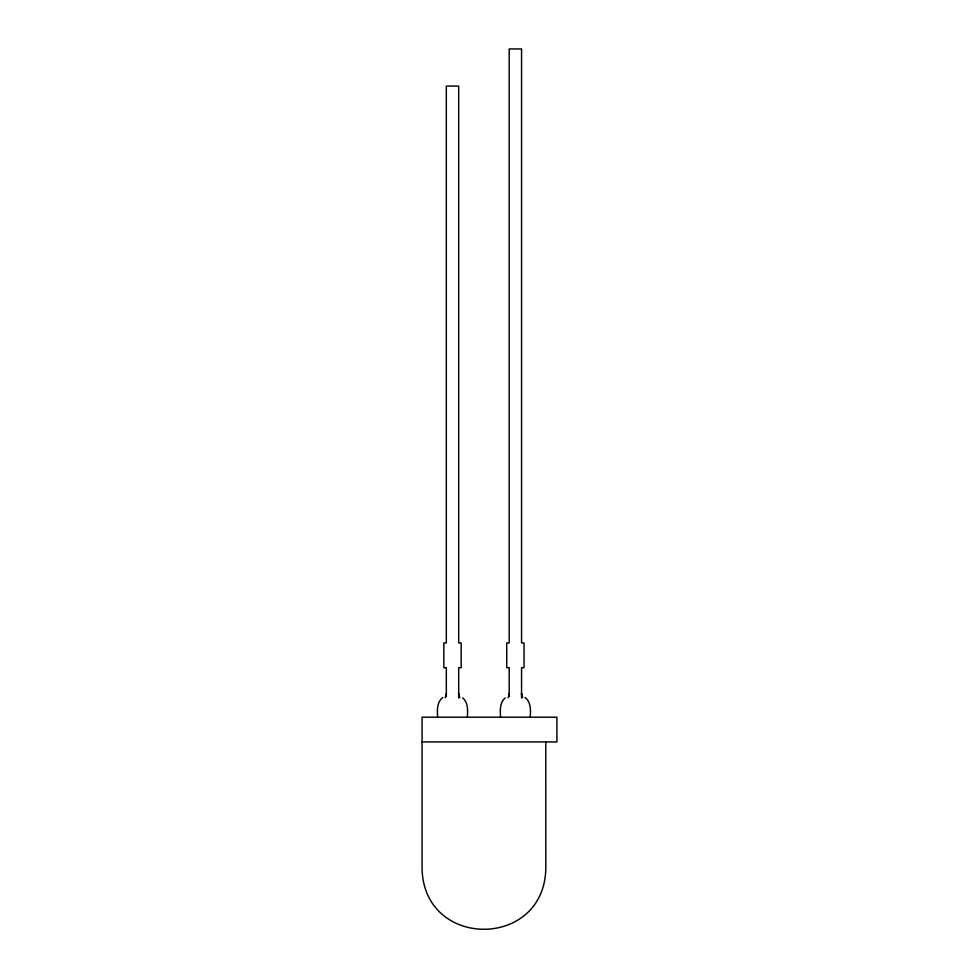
<?xml version="1.0" encoding="UTF-8"?>
<svg xmlns="http://www.w3.org/2000/svg" width="979" height="979" viewBox="0 0 979 979"><rect width="100%" height="100%" fill="white"/><g stroke="black" fill="none" stroke-linecap="round" stroke-linejoin="round"><path stroke-width="1.47" d="M508.86 695.677L509.068 694.821A4.699 3.316 -90 0 0 509.19 693.585A5.605 3.965 90 0 1 508.774 695.898L508.064 697.635M445.2 697.635L445.922 695.91A5.605 3.965 -90 0 0 446.338 693.597A4.699 3.316 -90 0 1 446.24 694.576M505.201 697.892C499.547 702.494 500.171 710.766 500.526 717.203M442.851 697.464C436.756 701.931 437.185 710.57 437.662 717.203M422.071 741.947L556.929 741.947L556.929 717.203L422.071 717.203L422.071 868.177C423.332 949.63 544.544 949.63 545.817 868.177L545.792 741.947M525.025 697.464C531.12 701.931 530.704 710.57 530.226 717.203M462.675 697.892C468.341 702.494 467.717 710.766 467.35 717.203M522.688 697.635L521.966 695.91A5.605 3.965 90 0 1 521.538 693.597M459.824 697.635L459.102 695.91A5.605 3.965 -90 0 1 458.674 693.597A4.699 3.316 -90 0 0 458.821 694.821L459.029 695.677M521.893 695.677L521.685 694.821A4.699 3.316 90 0 1 521.562 693.585M521.562 698.015L521.562 667.702L524.034 667.702L524.034 642.946L521.562 642.946L521.562 48.95L509.19 48.95L509.19 642.946L506.718 642.946L506.718 667.702L509.19 667.702L509.19 696.546M458.698 698.015L458.698 667.702L461.17 667.702L461.17 642.946L458.698 642.946L458.698 86.079L446.326 86.079L446.326 642.946L443.842 642.946L443.842 667.702L446.326 667.702L446.326 696.546"/></g></svg>
